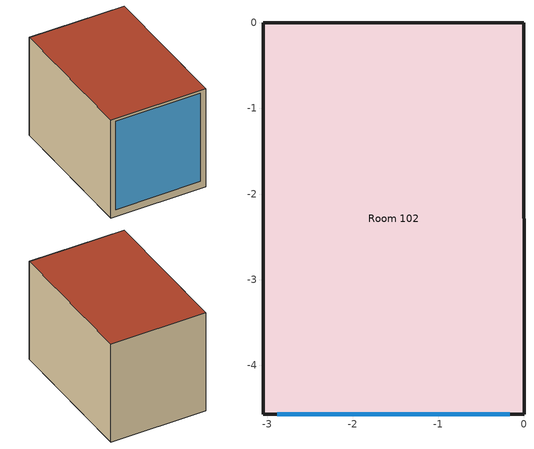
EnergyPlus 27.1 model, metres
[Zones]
Room 102
 floor outside (Room Floor): 0,0 0,-4.57 -3.05,-4.57 -3.05,0 z0
 wall outside (Room Wall - South): -3.05,-4.57 0,-4.57 z0:3.35
 wall outside (Room Wall - East West): -3.05,0 -3.05,-4.57 / 0,-4.57 0,0 z0:3.35
 wall outside (Room Wall - North): 0,0 -3.05,0 z0:3.35
 window (CFS_Glz_1006): -2.88,-4.57 -0.17,-4.57 z0.23:3.26
 roof outside (Room Ceiling): -3.05,0 -3.05,-4.57 0,-4.57 0,0 z3.35
[Building]
Building 71T Rm 102: North Axis {deg}=0; Terrain=Suburbs; Loads Convergence Tolerance Value {W}=0.04; Temperature Convergence Tolerance Value {deltaC}=0.4; Solar Distribution=FullInteriorAndExterior; Maximum Number of Warmup Days=25; Minimum Number of Warmup Days=6
[Site:Location]
Chicago Ohare Intl Ap_IL_USA Design_Conditions: Latitude {deg}=41.98; Longitude {deg}=-87.92; Time Zone {hr}=-6; Elevation {m}=201
[SizingPeriod:DesignDay] Dry-Bulb Temperature Range Modifier Type=DefaultMultipliers; Humidity Condition Type=Wetbulb; Barometric Pressure {Pa}=98934; Rain Indicator=No; Snow Indicator=No; Daylight Saving Time Indicator=No
Name | Month | Day of Month | Day Type | Maximum Dry-Bulb Temperature {C} | Daily Dry-Bulb Temperature Range {deltaC} | Wetbulb or DewPoint at Maximum Dry-Bulb {C} | Wind Speed {m/s} | Wind Direction {deg} | Solar Model Indicator | Sky Clearness | ASHRAE Clear Sky Optical Depth for Beam Irradiance (taub) | ASHRAE Clear Sky Optical Depth for Diffuse Irradiance (taud)
Chicago Ohare Intl Ap Ann Htg 99.6% Condns DB | 1 | 8 | WinterDesignDay | -20 | 0 | -20 | 4.9 | 270 | ASHRAEClearSky | 0
Chicago Ohare Intl Ap Ann Clg .4% Condns DB=>MWB | 7 | 3 | SummerDesignDay | 33.3 | 10.5 | 23.7 | 5.2 | 230 | ASHRAETau |  | 0.455 | 2.05
[Material] Solar Absorptance=1
Name | Roughness | Thickness {m} | Conductivity {W/m-K} | Density {kg/m3} | Specific Heat {J/kg-K} | Thermal Absorptance | Visible Absorptance
2x6 Wood Stud R19 | Rough | 0.133 | 0.047 | 93.84 | 1006 | 0.9 | 0.7
Gypsum board - 5/8 in | Smooth | 0.015875 | 0.17 | 800 | 1090 | 0.9 | 0.3
Plywood - 3/8 in | Smooth | 0.009525 | 0.12 | 540 | 1210
Plywood - 3/4 in | Smooth | 0.01905 | 0.12 | 540 | 1210
Plywood - 1/2 in | Smooth | 0.0127 | 0.12 | 540 | 1210
Metal Siding | MediumSmooth | 0.000701 | 45.345 | 7833.028 | 502.416
T&G - 3/4 in | MediumSmooth | 0.01905 | 0.15 | 608 | 1630
[Material:NoMass] Roughness=Rough; Thermal Absorptance=0.9; Solar Absorptance=1
Name | Thermal Resistance {m2-K/W} | Visible Absorptance
Carpet w/rubber pad | 0.22 | 0.85
R-30 Fiberglass Insulation | 5.28 | 0.7
[Construction]
Room Ceiling: Plywood - 3/8 in, 2x6 Wood Stud R19, Gypsum board - 5/8 in
Room Wall - East West: 2x6 Wood Stud R19, Gypsum board - 5/8 in
Room Wall - North: Gypsum board - 5/8 in, Plywood - 3/8 in, 2x6 Wood Stud R19, Gypsum board - 5/8 in
Room Wall - South: Metal Siding, Plywood - 1/2 in, 2x6 Wood Stud R19
Room Floor: R-30 Fiberglass Insulation, T&G - 3/4 in, Plywood - 3/4 in, Carpet w/rubber pad
[Construction:ComplexFenestrationState]
CFS_Glz_1006: LBNLWindow, None, ThermParam_1006, CFS_Glz_1006_Basis, CFS_Glz_1006_TfSol, CFS_Glz_1006_RbSol, CFS_Glz_1006_Tfvis, CFS_Glz_1006_Tbvis, Glass_888_Layer, CFS_Glz_1006_Layer_1_fAbs, CFS_Glz_1006_Layer_1_bAbs, Gap_16_Layer, Glass_888_Layer, CFS_Glz_1006_Layer_2_fAbs, CFS_Glz_1006_Layer_2_bAbs
[WindowMaterial:Glazing]
Glass_888_Layer: Optical Data Type=BSDF; Thickness {m}=0.003962; Infrared Transmittance at Normal Incidence=0; Front Side Infrared Hemispherical Emissivity=0.84; Back Side Infrared Hemispherical Emissivity=0.84; Conductivity {W/m-K}=1; Young's modulus {Pa}=7.2e10; Poisson's ratio=0.22
[WindowMaterial:Gas]
Gas_16_W_0_0003: Gas Type=Custom; Thickness {m}=0.0003; Conductivity Coefficient A {W/m-K}=0.002873; Conductivity Coefficient B {W/m-K2}=7.76e-05; Conductivity Coefficient C {W/m-K3}=0; Viscosity Coefficient A {kg/m-s}=3.723e-06; Viscosity Coefficient B {kg/m-s-K}=4.94e-08; Viscosity Coefficient C {kg/m-s-K2}=0; Specific Heat Coefficient A {J/kg-K}=1002.74; Specific Heat Coefficient B {J/kg-K2}=0.012324; Specific Heat Coefficient C {J/kg-K3}=0; Molecular Weight {g/mol}=28.97; Specific Heat Ratio=1.4
[WindowMaterial:Gap]
Gap_16_Layer: Thickness {m}=0.0003; Gas (or Gas Mixture)=Gas_16_W_0_0003; Pressure {Pa}=0.1333; Support Pillar=SupportPillar_16_Gap_1
[Zone]
Room 102: Type=1; Multiplier=1; Ceiling Height {m}=3.3528; Volume {m3}=46.7398
[WindowThermalModel:Params]
ThermParam_1006: standard=ISO15099; Thermal Model=ISO15099; SDScalar=1; Deflection Model=TemperatureAndPressureInput; Vacuum Pressure Limit {Pa}=13.238
[WindowGap:SupportPillar]
SupportPillar_16_Gap_1: Spacing {m}=0.0508; Radius {m}=0.0005
[Matrix:TwoDimension]
CFS_Glz_1006_Basis: 5, 2, 0, 1, 18, 8, 36, 12, 54, 12, 76.5, 8
CFS_Glz_1006_TfSol: 41, 41, 9.37471, 0, 0, 0, 0, 0, 0, 0, 0, 0, 0, 0, 0, 0, 0, 0, 0, 0, 0, 0, 0, 0, 0, 0, 0, 0, 0, 0, 0, 0, 0, 0, 0, 0, 0, 0, 0, 0, 0, 0, 0, 0, 10.06695, 0, 0, 0, 0, 0, 0, 0, 0, 0, 0, 0, 0, 0, 0, 0, 0, 0, 0, 0, 0, 0, 0, 0, 0, 0, 0, 0, 0, 0, 0, 0, 0, 0, 0, 0, 0, 0, 0, 0, 0, 0, 10.06695, 0, 0, 0, 0, 0, 0, 0, 0, 0, 0, 0, 0, 0, 0, 0, 0, 0, 0, 0, 0, 0, 0, 0, 0, 0, 0, 0, 0, 0, 0, 0, 0, 0, 0, 0, 0, 0, 0, 0, 0, 0, 10.06695, 0, 0, 0, 0, 0, 0, 0, 0, 0, 0, 0, 0, 0, 0, 0, 0, 0, 0, 0, 0, 0, 0, 0, 0, 0, 0, 0, 0, 0, 0, 0, 0, 0, 0, 0, 0, 0, 0, 0, 0, 0, 10.06695, 0, 0, 0, 0, 0, 0, 0, 0, 0, 0, 0, 0, 0, 0, 0, 0, 0, 0, 0, 0, 0, 0, 0, 0, 0, 0, 0, 0, 0, 0, 0, 0, 0, 0, 0, 0, 0, 0, 0, 0, 0, 10.06695, 0, 0, 0, 0, 0, 0, 0, 0, 0, 0, 0, 0, 0, 0, 0, 0, 0, 0, 0, 0, 0, 0, 0, 0, 0, 0, 0, 0, 0, 0, 0, 0, 0, 0, 0, 0, 0, 0, 0, 0, 0, 10.06695, 0, 0, 0, 0, 0, 0, 0, 0, 0, 0, 0, 0, 0, 0, 0, 0, 0, 0, 0, 0, 0, 0, 0, 0, 0, 0, 0, 0, 0, 0, 0, 0, 0, 0, 0, 0, 0, 0, 0, 0, 0, 10.06695, 0, 0, 0, 0, 0, 0, 0, 0, 0, 0, 0, 0, 0, 0, 0, 0, 0, 0, 0, 0, 0, 0, 0, 0, 0, 0, 0, 0, 0, 0, 0, 0, 0, 0, 0, 0, 0, 0, 0, 0, 0, 10.06695, 0, 0, 0, 0, 0, 0, 0, 0, 0, 0, 0, 0, 0, 0, 0, 0, 0, 0, 0, 0, 0, 0, 0, 0, 0, 0, 0, 0, 0, 0, 0, 0, 0, 0, 0, 0, 0, 0, 0, 0, 0, 9.14794, 0, 0, 0, 0, 0, 0, 0, 0, 0, 0, 0, 0, 0, 0, 0, 0, 0, 0, 0, 0, 0, 0, 0, 0, 0, 0, 0, 0, 0, 0, 0, 0, 0, 0, 0, 0, 0, 0, 0, 0, 0, 9.14794, 0, 0, 0, 0, 0, 0, 0, 0, 0, 0, 0, 0, 0, 0, 0, 0, 0, 0, 0, 0, 0, 0, 0, 0, 0, 0, 0, 0, 0, 0, 0, 0, 0, 0, 0, 0, 0, 0, 0, 0, 0, 9.14794, 0, 0, 0, 0, 0, 0, 0, 0, 0, 0, 0, 0, 0, 0, 0, 0, 0, 0, 0, 0, 0, 0, 0, 0, 0, 0, 0, 0, 0, 0, 0, 0, 0, 0, 0, 0, 0, 0, 0, 0, 0, 9.14794, 0, 0, 0, 0, 0, 0, 0, 0, 0, 0, 0, 0, 0, 0, 0, 0, 0, 0, 0, 0, 0, 0, 0, 0, 0, 0, 0, 0, 0, 0, 0, 0, 0, 0, 0, 0, 0, 0, 0, 0, 0, 9.14794, 0, 0, 0, 0, 0, 0, 0, 0, 0, 0, 0, 0, 0, 0, 0, 0, 0, 0, 0, 0, 0, 0, 0, 0, 0, 0, 0, 0, 0, 0, 0, 0, 0, 0, 0, 0, 0, 0, 0, 0, 0, 9.14794, 0, 0, 0, 0, 0, 0, 0, 0, 0, 0, 0, 0, 0, 0, 0, 0, 0, 0, 0, 0, 0, 0, 0, 0, 0, 0, 0, 0, 0, 0, 0, 0, 0, 0, 0, 0, 0, 0, 0, 0, 0, 9.14794, 0, 0, 0, 0, 0, 0, 0, 0, 0, 0, 0, 0, 0, 0, 0, 0, 0, 0, 0, 0, 0, 0, 0, 0, 0, 0, 0, 0, 0, 0, 0, 0, 0, 0, 0, 0, 0, 0, 0, 0, 0, 9.14794, 0, 0, 0, 0, 0, 0, 0, 0, 0, 0, 0, 0, 0, 0, 0, 0, 0, 0, 0, 0, 0, 0, 0, 0, 0, 0, 0, 0, 0, 0, 0, 0, 0, 0, 0, 0, 0, 0, 0, 0, 0, 9.14794, 0, 0, 0, 0, 0, 0, 0, 0, 0, 0, 0, 0, 0, 0, 0, 0, 0, 0, 0, 0, 0, 0, 0, 0, 0, 0, 0, 0, 0, 0, 0, 0, 0, 0, 0, 0, 0, 0, 0, 0, 0, 9.14794, 0, 0, 0, 0, 0, 0, 0, 0, 0, 0, 0, 0, 0, 0, 0, 0, 0, 0, 0, 0, 0, 0, 0, 0, 0, 0, 0, 0, 0, 0, 0, 0, 0, 0, 0, 0, 0, 0, 0, 0, 0, 9.14794, 0, 0, 0, 0, 0, 0, 0, 0, 0, 0, 0, 0, 0, 0, 0, 0, 0, 0, 0, 0, 0, 0, 0, 0, 0, 0, 0, 0, 0, 0, 0, 0, 0, 0, 0, 0, 0, 0, 0, 0, 0, 9.14794, 0, 0, 0, 0, 0, 0, 0, 0, 0, 0, 0, 0, 0, 0, 0, 0, 0, 0, 0, 0, 0, 0, 0, 0, 0, 0, 0, 0, 0, 0, 0, 0, 0, 0, 0, 0, 0, 0, 0, 0, 0, 8.36735, 0, 0, 0, 0, 0, 0, 0, 0, 0, 0, 0, 0, 0, 0, 0, 0, 0, 0, 0, 0, 0, 0, 0, 0, 0, 0, 0, 0, 0, 0, 0, 0, 0, 0, 0, 0, 0, 0, 0, 0, 0, 8.36735, 0, 0, 0, 0, 0, 0, 0, 0, 0, 0, 0, 0, 0, 0, 0, 0, 0, 0, 0, 0, 0, 0, 0, 0, 0, 0, 0, 0, 0, 0, 0, 0, 0, 0, 0, 0, 0, 0, 0, 0, 0, 8.36735, 0, 0, 0, 0, 0, 0, 0, 0, 0, 0, 0, 0, 0, 0, 0, 0, 0, 0, 0, 0, 0, 0, 0, 0, 0, 0, 0, 0, 0, 0, 0, 0, 0, 0, 0, 0, 0, 0, 0, 0, 0, 8.36735, 0, 0, 0, 0, 0, 0, 0, 0, 0, 0, 0, 0, 0, 0, 0, 0, 0, 0, 0, 0, 0, 0, 0, 0, 0, 0, 0, 0, 0, 0, 0, 0, 0, 0, 0, 0, 0, 0, 0, 0, 0, 8.36735, 0, 0, 0, 0, 0, 0, 0, 0, 0, 0, 0, 0, 0, 0, 0, 0, 0, 0, 0, 0, 0, 0, 0, 0, 0, 0, 0, 0, 0, 0, 0, 0, 0, 0, 0, 0, 0, 0, 0, 0, 0, 8.36735, 0, 0, 0, 0, 0, 0, 0, 0, 0, 0, 0, 0, 0, 0, 0, 0, 0, 0, 0, 0, 0, 0, 0, 0, 0, 0, 0, 0, 0, 0, 0, 0, 0, 0, 0, 0, 0, 0, 0, 0, 0, 8.36735, 0, 0, 0, 0, 0, 0, 0, 0, 0, 0, 0, 0, 0, 0, 0, 0, 0, 0, 0, 0, 0, 0, 0, 0, 0, 0, 0, 0, 0, 0, 0, 0, 0, 0, 0, 0, 0, 0, 0, 0, 0, 8.36735, 0, 0, 0, 0, 0, 0, 0, 0, 0, 0, 0, 0, 0, 0, 0, 0, 0, 0, 0, 0, 0, 0, 0, 0, 0, 0, 0, 0, 0, 0, 0, 0, 0, 0, 0, 0, 0, 0, 0, 0, 0, 8.36735, 0, 0, 0, 0, 0, 0, 0, 0, 0, 0, 0, 0, 0, 0, 0, 0, 0, 0, 0, 0, 0, 0, 0, 0, 0, 0, 0, 0, 0, 0, 0, 0, 0, 0, 0, 0, 0, 0, 0, 0, 0, 8.36735, 0, 0, 0, 0, 0, 0, 0, 0, 0, 0, 0, 0, 0, 0, 0, 0, 0, 0, 0, 0, 0, 0, 0, 0, 0, 0, 0, 0, 0, 0, 0, 0, 0, 0, 0, 0, 0, 0, 0, 0, 0, 8.36735, 0, 0, 0, 0, 0, 0, 0, 0, 0, 0, 0, 0, 0, 0, 0, 0, 0, 0, 0, 0, 0, 0, 0, 0, 0, 0, 0, 0, 0, 0, 0, 0, 0, 0, 0, 0, 0, 0, 0, 0, 0, 8.36735, 0, 0, 0, 0, 0, 0, 0, 0, 0, 0, 0, 0, 0, 0, 0, 0, 0, 0, 0, 0, 0, 0, 0, 0, 0, 0, 0, 0, 0, 0, 0, 0, 0, 0, 0, 0, 0, 0, 0, 0, 0, 3.81457, 0, 0, 0, 0, 0, 0, 0, 0, 0, 0, 0, 0, 0, 0, 0, 0, 0, 0, 0, 0, 0, 0, 0, 0, 0, 0, 0, 0, 0, 0, 0, 0, 0, 0, 0, 0, 0, 0, 0, 0, 0, 3.81457, 0, 0, 0, 0, 0, 0, 0, 0, 0, 0, 0, 0, 0, 0, 0, 0, 0, 0, 0, 0, 0, 0, 0, 0, 0, 0, 0, 0, 0, 0, 0, 0, 0, 0, 0, 0, 0, 0, 0, 0, 0, 3.81457, 0, 0, 0, 0, 0, 0, 0, 0, 0, 0, 0, 0, 0, 0, 0, 0, 0, 0, 0, 0, 0, 0, 0, 0, 0, 0, 0, 0, 0, 0, 0, 0, 0, 0, 0, 0, 0, 0, 0, 0, 0, 3.81457, 0, 0, 0, 0, 0, 0, 0, 0, 0, 0, 0, 0, 0, 0, 0, 0, 0, 0, 0, 0, 0, 0, 0, 0, 0, 0, 0, 0, 0, 0, 0, 0, 0, 0, 0, 0, 0, 0, 0, 0, 0, 3.81457, 0, 0, 0, 0, 0, 0, 0, 0, 0, 0, 0, 0, 0, 0, 0, 0, 0, 0, 0, 0, 0, 0, 0, 0, 0, 0, 0, 0, 0, 0, 0, 0, 0, 0, 0, 0, 0, 0, 0, 0, 0, 3.81457, 0, 0, 0, 0, 0, 0, 0, 0, 0, 0, 0, 0, 0, 0, 0, 0, 0, 0, 0, 0, 0, 0, 0, 0, 0, 0, 0, 0, 0, 0, 0, 0, 0, 0, 0, 0, 0, 0, 0, 0, 0, 3.81457, 0, 0, 0, 0, 0, 0, 0, 0, 0, 0, 0, 0, 0, 0, 0, 0, 0, 0, 0, 0, 0, 0, 0, 0, 0, 0, 0, 0, 0, 0, 0, 0, 0, 0, 0, 0, 0, 0, 0, 0, 0, 3.81457
CFS_Glz_1006_RbSol: 41, 41, 1.79726, 0, 0, 0, 0, 0, 0, 0, 0, 0, 0, 0, 0, 0, 0, 0, 0, 0, 0, 0, 0, 0, 0, 0, 0, 0, 0, 0, 0, 0, 0, 0, 0, 0, 0, 0, 0, 0, 0, 0, 0, 0, 1.93775, 0, 0, 0, 0, 0, 0, 0, 0, 0, 0, 0, 0, 0, 0, 0, 0, 0, 0, 0, 0, 0, 0, 0, 0, 0, 0, 0, 0, 0, 0, 0, 0, 0, 0, 0, 0, 0, 0, 0, 0, 0, 1.93775, 0, 0, 0, 0, 0, 0, 0, 0, 0, 0, 0, 0, 0, 0, 0, 0, 0, 0, 0, 0, 0, 0, 0, 0, 0, 0, 0, 0, 0, 0, 0, 0, 0, 0, 0, 0, 0, 0, 0, 0, 0, 1.93775, 0, 0, 0, 0, 0, 0, 0, 0, 0, 0, 0, 0, 0, 0, 0, 0, 0, 0, 0, 0, 0, 0, 0, 0, 0, 0, 0, 0, 0, 0, 0, 0, 0, 0, 0, 0, 0, 0, 0, 0, 0, 1.93775, 0, 0, 0, 0, 0, 0, 0, 0, 0, 0, 0, 0, 0, 0, 0, 0, 0, 0, 0, 0, 0, 0, 0, 0, 0, 0, 0, 0, 0, 0, 0, 0, 0, 0, 0, 0, 0, 0, 0, 0, 0, 1.93775, 0, 0, 0, 0, 0, 0, 0, 0, 0, 0, 0, 0, 0, 0, 0, 0, 0, 0, 0, 0, 0, 0, 0, 0, 0, 0, 0, 0, 0, 0, 0, 0, 0, 0, 0, 0, 0, 0, 0, 0, 0, 1.93775, 0, 0, 0, 0, 0, 0, 0, 0, 0, 0, 0, 0, 0, 0, 0, 0, 0, 0, 0, 0, 0, 0, 0, 0, 0, 0, 0, 0, 0, 0, 0, 0, 0, 0, 0, 0, 0, 0, 0, 0, 0, 1.93775, 0, 0, 0, 0, 0, 0, 0, 0, 0, 0, 0, 0, 0, 0, 0, 0, 0, 0, 0, 0, 0, 0, 0, 0, 0, 0, 0, 0, 0, 0, 0, 0, 0, 0, 0, 0, 0, 0, 0, 0, 0, 1.93775, 0, 0, 0, 0, 0, 0, 0, 0, 0, 0, 0, 0, 0, 0, 0, 0, 0, 0, 0, 0, 0, 0, 0, 0, 0, 0, 0, 0, 0, 0, 0, 0, 0, 0, 0, 0, 0, 0, 0, 0, 0, 1.88233, 0, 0, 0, 0, 0, 0, 0, 0, 0, 0, 0, 0, 0, 0, 0, 0, 0, 0, 0, 0, 0, 0, 0, 0, 0, 0, 0, 0, 0, 0, 0, 0, 0, 0, 0, 0, 0, 0, 0, 0, 0, 1.88233, 0, 0, 0, 0, 0, 0, 0, 0, 0, 0, 0, 0, 0, 0, 0, 0, 0, 0, 0, 0, 0, 0, 0, 0, 0, 0, 0, 0, 0, 0, 0, 0, 0, 0, 0, 0, 0, 0, 0, 0, 0, 1.88233, 0, 0, 0, 0, 0, 0, 0, 0, 0, 0, 0, 0, 0, 0, 0, 0, 0, 0, 0, 0, 0, 0, 0, 0, 0, 0, 0, 0, 0, 0, 0, 0, 0, 0, 0, 0, 0, 0, 0, 0, 0, 1.88233, 0, 0, 0, 0, 0, 0, 0, 0, 0, 0, 0, 0, 0, 0, 0, 0, 0, 0, 0, 0, 0, 0, 0, 0, 0, 0, 0, 0, 0, 0, 0, 0, 0, 0, 0, 0, 0, 0, 0, 0, 0, 1.88233, 0, 0, 0, 0, 0, 0, 0, 0, 0, 0, 0, 0, 0, 0, 0, 0, 0, 0, 0, 0, 0, 0, 0, 0, 0, 0, 0, 0, 0, 0, 0, 0, 0, 0, 0, 0, 0, 0, 0, 0, 0, 1.88233, 0, 0, 0, 0, 0, 0, 0, 0, 0, 0, 0, 0, 0, 0, 0, 0, 0, 0, 0, 0, 0, 0, 0, 0, 0, 0, 0, 0, 0, 0, 0, 0, 0, 0, 0, 0, 0, 0, 0, 0, 0, 1.88233, 0, 0, 0, 0, 0, 0, 0, 0, 0, 0, 0, 0, 0, 0, 0, 0, 0, 0, 0, 0, 0, 0, 0, 0, 0, 0, 0, 0, 0, 0, 0, 0, 0, 0, 0, 0, 0, 0, 0, 0, 0, 1.88233, 0, 0, 0, 0, 0, 0, 0, 0, 0, 0, 0, 0, 0, 0, 0, 0, 0, 0, 0, 0, 0, 0, 0, 0, 0, 0, 0, 0, 0, 0, 0, 0, 0, 0, 0, 0, 0, 0, 0, 0, 0, 1.88233, 0, 0, 0, 0, 0, 0, 0, 0, 0, 0, 0, 0, 0, 0, 0, 0, 0, 0, 0, 0, 0, 0, 0, 0, 0, 0, 0, 0, 0, 0, 0, 0, 0, 0, 0, 0, 0, 0, 0, 0, 0, 1.88233, 0, 0, 0, 0, 0, 0, 0, 0, 0, 0, 0, 0, 0, 0, 0, 0, 0, 0, 0, 0, 0, 0, 0, 0, 0, 0, 0, 0, 0, 0, 0, 0, 0, 0, 0, 0, 0, 0, 0, 0, 0, 1.88233, 0, 0, 0, 0, 0, 0, 0, 0, 0, 0, 0, 0, 0, 0, 0, 0, 0, 0, 0, 0, 0, 0, 0, 0, 0, 0, 0, 0, 0, 0, 0, 0, 0, 0, 0, 0, 0, 0, 0, 0, 0, 1.88233, 0, 0, 0, 0, 0, 0, 0, 0, 0, 0, 0, 0, 0, 0, 0, 0, 0, 0, 0, 0, 0, 0, 0, 0, 0, 0, 0, 0, 0, 0, 0, 0, 0, 0, 0, 0, 0, 0, 0, 0, 0, 2.52433, 0, 0, 0, 0, 0, 0, 0, 0, 0, 0, 0, 0, 0, 0, 0, 0, 0, 0, 0, 0, 0, 0, 0, 0, 0, 0, 0, 0, 0, 0, 0, 0, 0, 0, 0, 0, 0, 0, 0, 0, 0, 2.52433, 0, 0, 0, 0, 0, 0, 0, 0, 0, 0, 0, 0, 0, 0, 0, 0, 0, 0, 0, 0, 0, 0, 0, 0, 0, 0, 0, 0, 0, 0, 0, 0, 0, 0, 0, 0, 0, 0, 0, 0, 0, 2.52433, 0, 0, 0, 0, 0, 0, 0, 0, 0, 0, 0, 0, 0, 0, 0, 0, 0, 0, 0, 0, 0, 0, 0, 0, 0, 0, 0, 0, 0, 0, 0, 0, 0, 0, 0, 0, 0, 0, 0, 0, 0, 2.52433, 0, 0, 0, 0, 0, 0, 0, 0, 0, 0, 0, 0, 0, 0, 0, 0, 0, 0, 0, 0, 0, 0, 0, 0, 0, 0, 0, 0, 0, 0, 0, 0, 0, 0, 0, 0, 0, 0, 0, 0, 0, 2.52433, 0, 0, 0, 0, 0, 0, 0, 0, 0, 0, 0, 0, 0, 0, 0, 0, 0, 0, 0, 0, 0, 0, 0, 0, 0, 0, 0, 0, 0, 0, 0, 0, 0, 0, 0, 0, 0, 0, 0, 0, 0, 2.52433, 0, 0, 0, 0, 0, 0, 0, 0, 0, 0, 0, 0, 0, 0, 0, 0, 0, 0, 0, 0, 0, 0, 0, 0, 0, 0, 0, 0, 0, 0, 0, 0, 0, 0, 0, 0, 0, 0, 0, 0, 0, 2.52433, 0, 0, 0, 0, 0, 0, 0, 0, 0, 0, 0, 0, 0, 0, 0, 0, 0, 0, 0, 0, 0, 0, 0, 0, 0, 0, 0, 0, 0, 0, 0, 0, 0, 0, 0, 0, 0, 0, 0, 0, 0, 2.52433, 0, 0, 0, 0, 0, 0, 0, 0, 0, 0, 0, 0, 0, 0, 0, 0, 0, 0, 0, 0, 0, 0, 0, 0, 0, 0, 0, 0, 0, 0, 0, 0, 0, 0, 0, 0, 0, 0, 0, 0, 0, 2.52433, 0, 0, 0, 0, 0, 0, 0, 0, 0, 0, 0, 0, 0, 0, 0, 0, 0, 0, 0, 0, 0, 0, 0, 0, 0, 0, 0, 0, 0, 0, 0, 0, 0, 0, 0, 0, 0, 0, 0, 0, 0, 2.52433, 0, 0, 0, 0, 0, 0, 0, 0, 0, 0, 0, 0, 0, 0, 0, 0, 0, 0, 0, 0, 0, 0, 0, 0, 0, 0, 0, 0, 0, 0, 0, 0, 0, 0, 0, 0, 0, 0, 0, 0, 0, 2.52433, 0, 0, 0, 0, 0, 0, 0, 0, 0, 0, 0, 0, 0, 0, 0, 0, 0, 0, 0, 0, 0, 0, 0, 0, 0, 0, 0, 0, 0, 0, 0, 0, 0, 0, 0, 0, 0, 0, 0, 0, 0, 2.52433, 0, 0, 0, 0, 0, 0, 0, 0, 0, 0, 0, 0, 0, 0, 0, 0, 0, 0, 0, 0, 0, 0, 0, 0, 0, 0, 0, 0, 0, 0, 0, 0, 0, 0, 0, 0, 0, 0, 0, 0, 0, 6.52294, 0, 0, 0, 0, 0, 0, 0, 0, 0, 0, 0, 0, 0, 0, 0, 0, 0, 0, 0, 0, 0, 0, 0, 0, 0, 0, 0, 0, 0, 0, 0, 0, 0, 0, 0, 0, 0, 0, 0, 0, 0, 6.52294, 0, 0, 0, 0, 0, 0, 0, 0, 0, 0, 0, 0, 0, 0, 0, 0, 0, 0, 0, 0, 0, 0, 0, 0, 0, 0, 0, 0, 0, 0, 0, 0, 0, 0, 0, 0, 0, 0, 0, 0, 0, 6.52294, 0, 0, 0, 0, 0, 0, 0, 0, 0, 0, 0, 0, 0, 0, 0, 0, 0, 0, 0, 0, 0, 0, 0, 0, 0, 0, 0, 0, 0, 0, 0, 0, 0, 0, 0, 0, 0, 0, 0, 0, 0, 6.52294, 0, 0, 0, 0, 0, 0, 0, 0, 0, 0, 0, 0, 0, 0, 0, 0, 0, 0, 0, 0, 0, 0, 0, 0, 0, 0, 0, 0, 0, 0, 0, 0, 0, 0, 0, 0, 0, 0, 0, 0, 0, 6.52294, 0, 0, 0, 0, 0, 0, 0, 0, 0, 0, 0, 0, 0, 0, 0, 0, 0, 0, 0, 0, 0, 0, 0, 0, 0, 0, 0, 0, 0, 0, 0, 0, 0, 0, 0, 0, 0, 0, 0, 0, 0, 6.52294, 0, 0, 0, 0, 0, 0, 0, 0, 0, 0, 0, 0, 0, 0, 0, 0, 0, 0, 0, 0, 0, 0, 0, 0, 0, 0, 0, 0, 0, 0, 0, 0, 0, 0, 0, 0, 0, 0, 0, 0, 0, 6.52294, 0, 0, 0, 0, 0, 0, 0, 0, 0, 0, 0, 0, 0, 0, 0, 0, 0, 0, 0, 0, 0, 0, 0, 0, 0, 0, 0, 0, 0, 0, 0, 0, 0, 0, 0, 0, 0, 0, 0, 0, 0, 6.52294
CFS_Glz_1006_Tfvis; CFS_Glz_1006_Tbvis: 41, 41, 10.53903, 0, 0, 0, 0, 0, 0, 0, 0, 0, 0, 0, 0, 0, 0, 0, 0, 0, 0, 0, 0, 0, 0, 0, 0, 0, 0, 0, 0, 0, 0, 0, 0, 0, 0, 0, 0, 0, 0, 0, 0, 0, 11.34042, 0, 0, 0, 0, 0, 0, 0, 0, 0, 0, 0, 0, 0, 0, 0, 0, 0, 0, 0, 0, 0, 0, 0, 0, 0, 0, 0, 0, 0, 0, 0, 0, 0, 0, 0, 0, 0, 0, 0, 0, 0, 11.34042, 0, 0, 0, 0, 0, 0, 0, 0, 0, 0, 0, 0, 0, 0, 0, 0, 0, 0, 0, 0, 0, 0, 0, 0, 0, 0, 0, 0, 0, 0, 0, 0, 0, 0, 0, 0, 0, 0, 0, 0, 0, 11.34042, 0, 0, 0, 0, 0, 0, 0, 0, 0, 0, 0, 0, 0, 0, 0, 0, 0, 0, 0, 0, 0, 0, 0, 0, 0, 0, 0, 0, 0, 0, 0, 0, 0, 0, 0, 0, 0, 0, 0, 0, 0, 11.34042, 0, 0, 0, 0, 0, 0, 0, 0, 0, 0, 0, 0, 0, 0, 0, 0, 0, 0, 0, 0, 0, 0, 0, 0, 0, 0, 0, 0, 0, 0, 0, 0, 0, 0, 0, 0, 0, 0, 0, 0, 0, 11.34042, 0, 0, 0, 0, 0, 0, 0, 0, 0, 0, 0, 0, 0, 0, 0, 0, 0, 0, 0, 0, 0, 0, 0, 0, 0, 0, 0, 0, 0, 0, 0, 0, 0, 0, 0, 0, 0, 0, 0, 0, 0, 11.34042, 0, 0, 0, 0, 0, 0, 0, 0, 0, 0, 0, 0, 0, 0, 0, 0, 0, 0, 0, 0, 0, 0, 0, 0, 0, 0, 0, 0, 0, 0, 0, 0, 0, 0, 0, 0, 0, 0, 0, 0, 0, 11.34042, 0, 0, 0, 0, 0, 0, 0, 0, 0, 0, 0, 0, 0, 0, 0, 0, 0, 0, 0, 0, 0, 0, 0, 0, 0, 0, 0, 0, 0, 0, 0, 0, 0, 0, 0, 0, 0, 0, 0, 0, 0, 11.34042, 0, 0, 0, 0, 0, 0, 0, 0, 0, 0, 0, 0, 0, 0, 0, 0, 0, 0, 0, 0, 0, 0, 0, 0, 0, 0, 0, 0, 0, 0, 0, 0, 0, 0, 0, 0, 0, 0, 0, 0, 0, 10.3695, 0, 0, 0, 0, 0, 0, 0, 0, 0, 0, 0, 0, 0, 0, 0, 0, 0, 0, 0, 0, 0, 0, 0, 0, 0, 0, 0, 0, 0, 0, 0, 0, 0, 0, 0, 0, 0, 0, 0, 0, 0, 10.3695, 0, 0, 0, 0, 0, 0, 0, 0, 0, 0, 0, 0, 0, 0, 0, 0, 0, 0, 0, 0, 0, 0, 0, 0, 0, 0, 0, 0, 0, 0, 0, 0, 0, 0, 0, 0, 0, 0, 0, 0, 0, 10.3695, 0, 0, 0, 0, 0, 0, 0, 0, 0, 0, 0, 0, 0, 0, 0, 0, 0, 0, 0, 0, 0, 0, 0, 0, 0, 0, 0, 0, 0, 0, 0, 0, 0, 0, 0, 0, 0, 0, 0, 0, 0, 10.3695, 0, 0, 0, 0, 0, 0, 0, 0, 0, 0, 0, 0, 0, 0, 0, 0, 0, 0, 0, 0, 0, 0, 0, 0, 0, 0, 0, 0, 0, 0, 0, 0, 0, 0, 0, 0, 0, 0, 0, 0, 0, 10.3695, 0, 0, 0, 0, 0, 0, 0, 0, 0, 0, 0, 0, 0, 0, 0, 0, 0, 0, 0, 0, 0, 0, 0, 0, 0, 0, 0, 0, 0, 0, 0, 0, 0, 0, 0, 0, 0, 0, 0, 0, 0, 10.3695, 0, 0, 0, 0, 0, 0, 0, 0, 0, 0, 0, 0, 0, 0, 0, 0, 0, 0, 0, 0, 0, 0, 0, 0, 0, 0, 0, 0, 0, 0, 0, 0, 0, 0, 0, 0, 0, 0, 0, 0, 0, 10.3695, 0, 0, 0, 0, 0, 0, 0, 0, 0, 0, 0, 0, 0, 0, 0, 0, 0, 0, 0, 0, 0, 0, 0, 0, 0, 0, 0, 0, 0, 0, 0, 0, 0, 0, 0, 0, 0, 0, 0, 0, 0, 10.3695, 0, 0, 0, 0, 0, 0, 0, 0, 0, 0, 0, 0, 0, 0, 0, 0, 0, 0, 0, 0, 0, 0, 0, 0, 0, 0, 0, 0, 0, 0, 0, 0, 0, 0, 0, 0, 0, 0, 0, 0, 0, 10.3695, 0, 0, 0, 0, 0, 0, 0, 0, 0, 0, 0, 0, 0, 0, 0, 0, 0, 0, 0, 0, 0, 0, 0, 0, 0, 0, 0, 0, 0, 0, 0, 0, 0, 0, 0, 0, 0, 0, 0, 0, 0, 10.3695, 0, 0, 0, 0, 0, 0, 0, 0, 0, 0, 0, 0, 0, 0, 0, 0, 0, 0, 0, 0, 0, 0, 0, 0, 0, 0, 0, 0, 0, 0, 0, 0, 0, 0, 0, 0, 0, 0, 0, 0, 0, 10.3695, 0, 0, 0, 0, 0, 0, 0, 0, 0, 0, 0, 0, 0, 0, 0, 0, 0, 0, 0, 0, 0, 0, 0, 0, 0, 0, 0, 0, 0, 0, 0, 0, 0, 0, 0, 0, 0, 0, 0, 0, 0, 10.3695, 0, 0, 0, 0, 0, 0, 0, 0, 0, 0, 0, 0, 0, 0, 0, 0, 0, 0, 0, 0, 0, 0, 0, 0, 0, 0, 0, 0, 0, 0, 0, 0, 0, 0, 0, 0, 0, 0, 0, 0, 0, 9.58728, 0, 0, 0, 0, 0, 0, 0, 0, 0, 0, 0, 0, 0, 0, 0, 0, 0, 0, 0, 0, 0, 0, 0, 0, 0, 0, 0, 0, 0, 0, 0, 0, 0, 0, 0, 0, 0, 0, 0, 0, 0, 9.58728, 0, 0, 0, 0, 0, 0, 0, 0, 0, 0, 0, 0, 0, 0, 0, 0, 0, 0, 0, 0, 0, 0, 0, 0, 0, 0, 0, 0, 0, 0, 0, 0, 0, 0, 0, 0, 0, 0, 0, 0, 0, 9.58728, 0, 0, 0, 0, 0, 0, 0, 0, 0, 0, 0, 0, 0, 0, 0, 0, 0, 0, 0, 0, 0, 0, 0, 0, 0, 0, 0, 0, 0, 0, 0, 0, 0, 0, 0, 0, 0, 0, 0, 0, 0, 9.58728, 0, 0, 0, 0, 0, 0, 0, 0, 0, 0, 0, 0, 0, 0, 0, 0, 0, 0, 0, 0, 0, 0, 0, 0, 0, 0, 0, 0, 0, 0, 0, 0, 0, 0, 0, 0, 0, 0, 0, 0, 0, 9.58728, 0, 0, 0, 0, 0, 0, 0, 0, 0, 0, 0, 0, 0, 0, 0, 0, 0, 0, 0, 0, 0, 0, 0, 0, 0, 0, 0, 0, 0, 0, 0, 0, 0, 0, 0, 0, 0, 0, 0, 0, 0, 9.58728, 0, 0, 0, 0, 0, 0, 0, 0, 0, 0, 0, 0, 0, 0, 0, 0, 0, 0, 0, 0, 0, 0, 0, 0, 0, 0, 0, 0, 0, 0, 0, 0, 0, 0, 0, 0, 0, 0, 0, 0, 0, 9.58728, 0, 0, 0, 0, 0, 0, 0, 0, 0, 0, 0, 0, 0, 0, 0, 0, 0, 0, 0, 0, 0, 0, 0, 0, 0, 0, 0, 0, 0, 0, 0, 0, 0, 0, 0, 0, 0, 0, 0, 0, 0, 9.58728, 0, 0, 0, 0, 0, 0, 0, 0, 0, 0, 0, 0, 0, 0, 0, 0, 0, 0, 0, 0, 0, 0, 0, 0, 0, 0, 0, 0, 0, 0, 0, 0, 0, 0, 0, 0, 0, 0, 0, 0, 0, 9.58728, 0, 0, 0, 0, 0, 0, 0, 0, 0, 0, 0, 0, 0, 0, 0, 0, 0, 0, 0, 0, 0, 0, 0, 0, 0, 0, 0, 0, 0, 0, 0, 0, 0, 0, 0, 0, 0, 0, 0, 0, 0, 9.58728, 0, 0, 0, 0, 0, 0, 0, 0, 0, 0, 0, 0, 0, 0, 0, 0, 0, 0, 0, 0, 0, 0, 0, 0, 0, 0, 0, 0, 0, 0, 0, 0, 0, 0, 0, 0, 0, 0, 0, 0, 0, 9.58728, 0, 0, 0, 0, 0, 0, 0, 0, 0, 0, 0, 0, 0, 0, 0, 0, 0, 0, 0, 0, 0, 0, 0, 0, 0, 0, 0, 0, 0, 0, 0, 0, 0, 0, 0, 0, 0, 0, 0, 0, 0, 9.58728, 0, 0, 0, 0, 0, 0, 0, 0, 0, 0, 0, 0, 0, 0, 0, 0, 0, 0, 0, 0, 0, 0, 0, 0, 0, 0, 0, 0, 0, 0, 0, 0, 0, 0, 0, 0, 0, 0, 0, 0, 0, 4.54923, 0, 0, 0, 0, 0, 0, 0, 0, 0, 0, 0, 0, 0, 0, 0, 0, 0, 0, 0, 0, 0, 0, 0, 0, 0, 0, 0, 0, 0, 0, 0, 0, 0, 0, 0, 0, 0, 0, 0, 0, 0, 4.54923, 0, 0, 0, 0, 0, 0, 0, 0, 0, 0, 0, 0, 0, 0, 0, 0, 0, 0, 0, 0, 0, 0, 0, 0, 0, 0, 0, 0, 0, 0, 0, 0, 0, 0, 0, 0, 0, 0, 0, 0, 0, 4.54923, 0, 0, 0, 0, 0, 0, 0, 0, 0, 0, 0, 0, 0, 0, 0, 0, 0, 0, 0, 0, 0, 0, 0, 0, 0, 0, 0, 0, 0, 0, 0, 0, 0, 0, 0, 0, 0, 0, 0, 0, 0, 4.54923, 0, 0, 0, 0, 0, 0, 0, 0, 0, 0, 0, 0, 0, 0, 0, 0, 0, 0, 0, 0, 0, 0, 0, 0, 0, 0, 0, 0, 0, 0, 0, 0, 0, 0, 0, 0, 0, 0, 0, 0, 0, 4.54923, 0, 0, 0, 0, 0, 0, 0, 0, 0, 0, 0, 0, 0, 0, 0, 0, 0, 0, 0, 0, 0, 0, 0, 0, 0, 0, 0, 0, 0, 0, 0, 0, 0, 0, 0, 0, 0, 0, 0, 0, 0, 4.54923, 0, 0, 0, 0, 0, 0, 0, 0, 0, 0, 0, 0, 0, 0, 0, 0, 0, 0, 0, 0, 0, 0, 0, 0, 0, 0, 0, 0, 0, 0, 0, 0, 0, 0, 0, 0, 0, 0, 0, 0, 0, 4.54923, 0, 0, 0, 0, 0, 0, 0, 0, 0, 0, 0, 0, 0, 0, 0, 0, 0, 0, 0, 0, 0, 0, 0, 0, 0, 0, 0, 0, 0, 0, 0, 0, 0, 0, 0, 0, 0, 0, 0, 0, 0, 4.54923
CFS_Glz_1006_Layer_1_fAbs; CFS_Glz_1006_Layer_2_bAbs: 1, 41, 0.07923, 0.08079, 0.08079, 0.08079, 0.08079, 0.08079, 0.08079, 0.08079, 0.08079, 0.08557, 0.08557, 0.08557, 0.08557, 0.08557, 0.08557, 0.08557, 0.08557, 0.08557, 0.08557, 0.08557, 0.08557, 0.09416, 0.09416, 0.09416, 0.09416, 0.09416, 0.09416, 0.09416, 0.09416, 0.09416, 0.09416, 0.09416, 0.09416, 0.1108, 0.1108, 0.1108, 0.1108, 0.1108, 0.1108, 0.1108, 0.1108
CFS_Glz_1006_Layer_1_bAbs; CFS_Glz_1006_Layer_2_fAbs: 1, 41, 0.06187, 0.06294, 0.06294, 0.06294, 0.06294, 0.06294, 0.06294, 0.06294, 0.06294, 0.06575, 0.06575, 0.06575, 0.06575, 0.06575, 0.06575, 0.06575, 0.06575, 0.06575, 0.06575, 0.06575, 0.06575, 0.06782, 0.06782, 0.06782, 0.06782, 0.06782, 0.06782, 0.06782, 0.06782, 0.06782, 0.06782, 0.06782, 0.06782, 0.0525, 0.0525, 0.0525, 0.0525, 0.0525, 0.0525, 0.0525, 0.0525
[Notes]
CmplxGlz_SingleZone_Vacuum.idf
Basic file description:  Single zone with one window
Highlights:              Single zone with south oriented BSDF type of window with vacuum fill
Simulation Location/Run: Annual simulation from weather file
Location:                Weather file
Design Days:             Weather file
Run Period (Weather File): Annual, from weather file
Run Control:             None
Building: Single zone 3.048 x 4.572 x 3.3528 m.
The window is BSDF south facing.  Window to Wall ratio is approximately 0.8
The building is oriented to north (0 degrees).
Floor Area:        13.935 m2
Number of Stories: 1
Number of Zones: 1
Zone Description Details:
window/door = *
Internal gains description:     None
Interzone Surfaces:             None
Internal Mass:                  None
People:                         None
Lights:                         None
Windows:                        Double clear (4.0 - 0.3 - 4.0 mm) with vacuum custom gas
Detached Shading:               None
Daylight:                       None
Natural Ventilation:            None
Compact Schedules:              No
HVAC:                           None
Zonal Equipment:                None
Central Air Handling Equipment: No
System Equipment Autosize:      No
Purchased Cooling:              None
Purchased Heating:              None
Coils:                          None
Pumps:                          None
Boilers:                        None
Chillers:                       None
Standard Reports:               None
Timestep or Hourly Variables:   Timestep = 6
Environmental Emissions:        None
Utility Tariffs:                None
